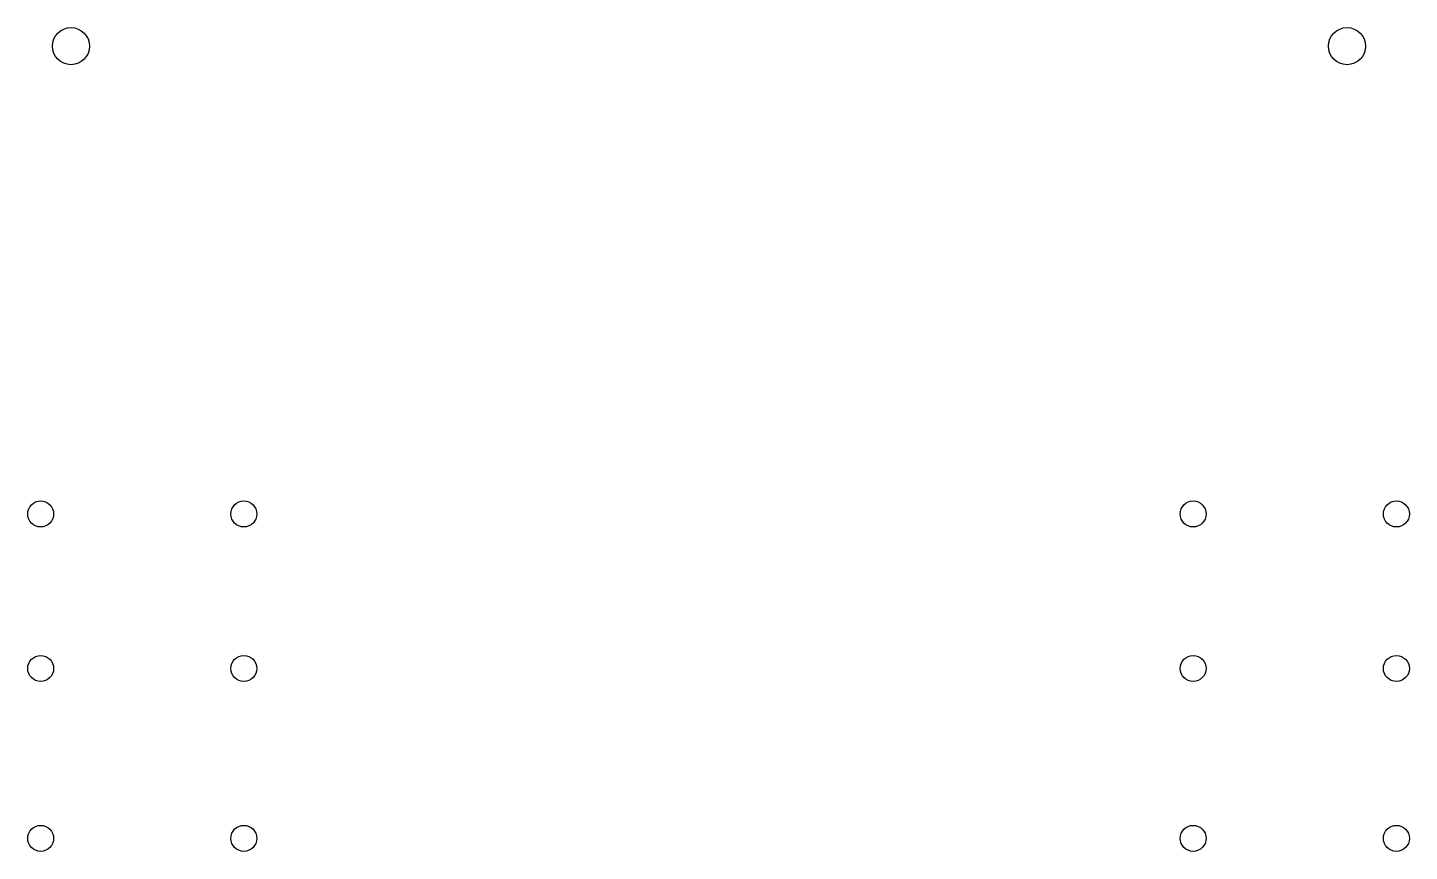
# Model space of a CAD drawing. Extents: x -73 to 75, y -35 to 54.
import ezdxf

# ---------------------------------------------------------------- set-up
doc = ezdxf.new("R2010")
doc.units = 0
doc.header["$MEASUREMENT"] = 0
doc.layers.add('MODELSKETCH_VISIBLE', color=7, linetype='CONTINUOUS')

msp = doc.modelspace()

# ---------------------------------------------------------------- linework, layer by layer
at = {"layer": 'MODELSKETCH_VISIBLE'}
for centre, radius in [((-68.74, 51.68), 2), ((68.74, 51.68), 2), ((-72, 1.26), 1.4), ((-50.11, 1.26), 1.4), ((52.16, 1.26), 1.4), ((74.06, 1.26), 1.4), ((-72, -15.39), 1.4), ((-50.11, -15.39), 1.4), ((52.16, -15.39), 1.4), ((74.06, -15.39), 1.4), ((-72, -33.7), 1.4), ((-50.11, -33.7), 1.4), ((52.16, -33.7), 1.4), ((74.06, -33.7), 1.4)]:
    msp.add_circle(centre, radius, dxfattribs=at)

doc.saveas('drawing.dxf')
